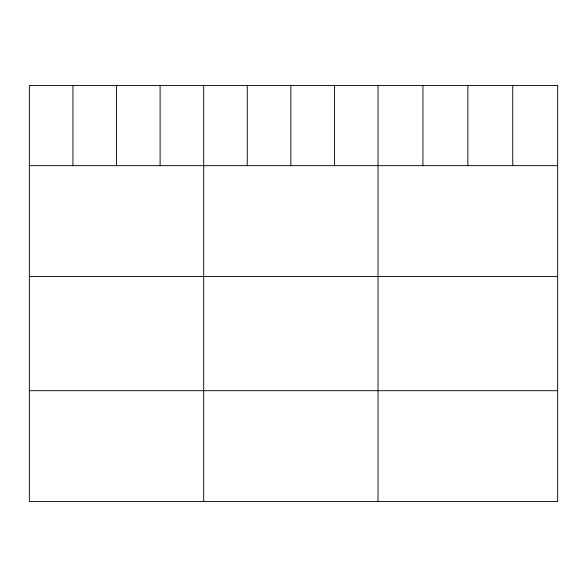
<?xml version="1.0" encoding="UTF-8"?>
<svg xmlns="http://www.w3.org/2000/svg" width="587" height="587" viewBox="0 0 587 587"><rect width="100%" height="100%" fill="white"/><g stroke="black" fill="none" stroke-linecap="round" stroke-linejoin="round"><path stroke-width="0.88" d="M29.35 165.644L557.65 165.644M29.35 276.484L557.65 276.484M29.35 390.685L557.65 390.685M512.745 85.475L512.745 165.644M467.839 85.475L467.839 165.644M422.933 85.475L422.933 165.644M378.028 85.475L378.028 501.525M334.443 85.475L334.443 165.644M290.858 85.475L290.858 165.644M247.274 85.475L247.274 165.644M203.689 85.475L203.689 501.525M160.104 85.475L160.104 165.644M116.52 85.475L116.52 165.644M72.935 85.475L72.935 165.644M557.65 85.475L29.35 85.475L29.35 501.525L557.65 501.525L557.65 85.475"/></g></svg>
